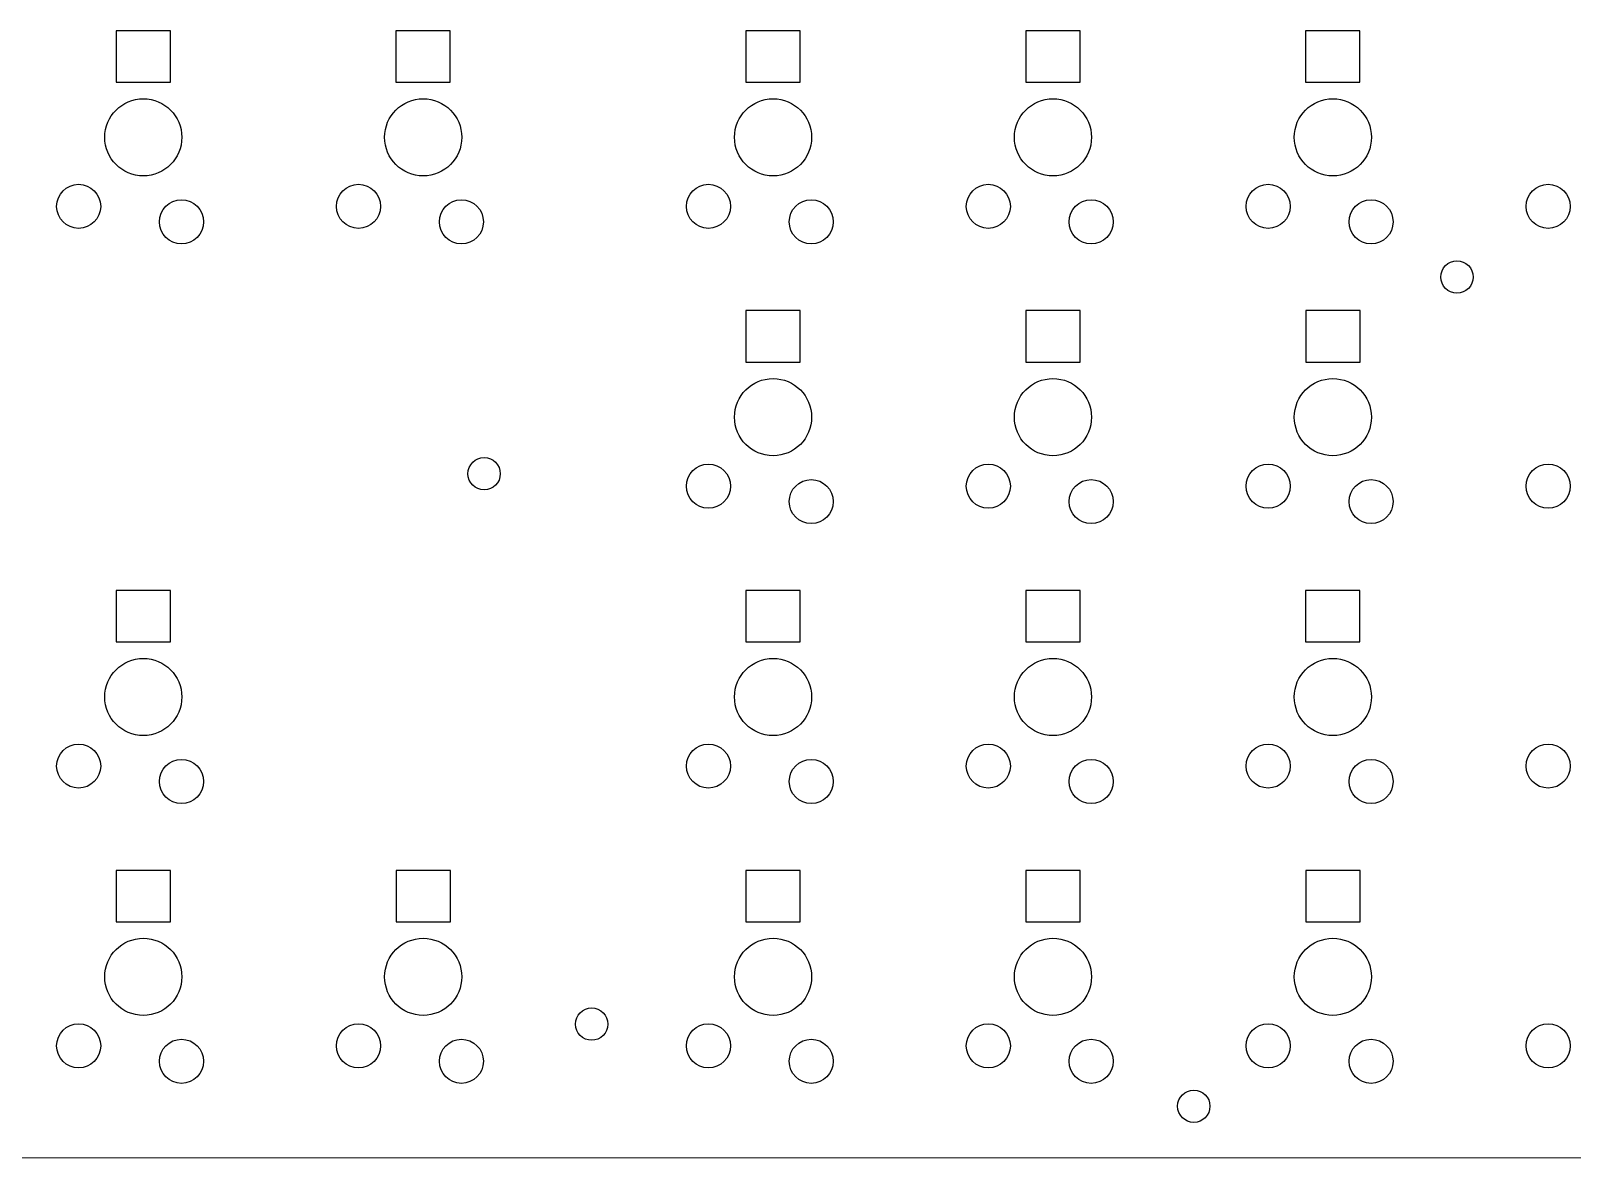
# Model space of a CAD drawing. Header units: millimetres. Extents: x 59 to 476, y -197 to -38.
# Drawn here: x 165 to 269.9, y -197.5 to -120.7 of the extents above; entities that cross this region are included whole.
import ezdxf

# ---------------------------------------------------------------- set-up
doc = ezdxf.new("R2010")
doc.units = ezdxf.units.MM
doc.layers.add('Part__Feature122', color=7, linetype='CONTINUOUS')

msp = doc.modelspace()

# ---------------------------------------------------------------- linework, layer by layer
at = {"layer": 'Part__Feature122'}
for p, q in [((170.792, -120.74), (170.792, -124.24)), ((174.493, -120.74), (170.792, -120.74)), ((170.792, -120.74, 1.6), (170.792, -124.24, 1.6)), ((174.493, -120.74, 1.6), (170.792, -120.74, 1.6)), ((170.792, -120.74), (170.792, -120.74, 1.6)), ((170.792, -120.74, 1.6), (170.792, -124.24, 1.6)), ((170.792, -120.74), (170.792, -124.24)), ((174.493, -120.74, 1.6), (170.792, -120.74, 1.6)), ((170.792, -120.74), (170.792, -120.74, 1.6)), ((174.493, -120.74), (170.792, -120.74)), ((174.493, -124.24), (174.493, -120.74)), ((174.493, -124.24, 1.6), (174.493, -120.74, 1.6)), ((174.493, -124.24, 1.6), (174.493, -120.74, 1.6)), ((174.493, -120.74), (174.493, -120.74, 1.6)), ((174.493, -124.24), (174.493, -120.74)), ((174.493, -120.74), (174.493, -120.74, 1.6)), ((189.843, -120.74), (189.843, -124.24)), ((193.542, -120.74), (189.843, -120.74)), ((189.843, -120.74, 1.6), (189.843, -124.24, 1.6)), ((193.542, -120.74, 1.6), (189.843, -120.74, 1.6)), ((189.843, -120.74), (189.843, -120.74, 1.6)), ((189.843, -120.74, 1.6), (189.843, -124.24, 1.6)), ((189.843, -120.74), (189.843, -124.24)), ((193.542, -120.74, 1.6), (189.843, -120.74, 1.6)), ((189.843, -120.74), (189.843, -120.74, 1.6)), ((193.542, -120.74), (189.843, -120.74)), ((193.542, -124.24), (193.542, -120.74)), ((193.542, -124.24, 1.6), (193.542, -120.74, 1.6)), ((193.542, -124.24, 1.6), (193.542, -120.74, 1.6)), ((193.542, -120.74), (193.542, -120.74, 1.6)), ((193.542, -124.24), (193.542, -120.74)), ((193.542, -120.74), (193.542, -120.74, 1.6)), ((213.655, -120.74), (213.655, -124.24)), ((217.355, -120.74), (213.655, -120.74)), ((213.655, -120.74, 1.6), (213.655, -124.24, 1.6)), ((217.355, -120.74, 1.6), (213.655, -120.74, 1.6)), ((213.655, -120.74), (213.655, -120.74, 1.6)), ((213.655, -120.74, 1.6), (213.655, -124.24, 1.6)), ((213.655, -120.74), (213.655, -124.24)), ((217.355, -120.74, 1.6), (213.655, -120.74, 1.6)), ((213.655, -120.74), (213.655, -120.74, 1.6)), ((217.355, -120.74), (213.655, -120.74)), ((217.355, -124.24), (217.355, -120.74)), ((217.355, -124.24, 1.6), (217.355, -120.74, 1.6)), ((217.355, -124.24, 1.6), (217.355, -120.74, 1.6)), ((217.355, -120.74), (217.355, -120.74, 1.6)), ((217.355, -124.24), (217.355, -120.74)), ((217.355, -120.74), (217.355, -120.74, 1.6)), ((232.705, -120.74), (232.705, -124.24)), ((236.405, -120.74), (232.705, -120.74)), ((232.705, -120.74, 1.6), (232.705, -124.24, 1.6)), ((236.405, -120.74, 1.6), (232.705, -120.74, 1.6)), ((232.705, -120.74), (232.705, -120.74, 1.6)), ((232.705, -120.74, 1.6), (232.705, -124.24, 1.6)), ((232.705, -120.74), (232.705, -124.24)), ((236.405, -120.74, 1.6), (232.705, -120.74, 1.6)), ((232.705, -120.74), (232.705, -120.74, 1.6)), ((236.405, -120.74), (232.705, -120.74)), ((236.405, -124.24), (236.405, -120.74)), ((236.405, -124.24, 1.6), (236.405, -120.74, 1.6)), ((236.405, -124.24, 1.6), (236.405, -120.74, 1.6)), ((236.405, -120.74), (236.405, -120.74, 1.6)), ((236.405, -124.24), (236.405, -120.74)), ((236.405, -120.74), (236.405, -120.74, 1.6)), ((251.755, -120.74), (251.755, -124.24)), ((255.455, -120.74), (251.755, -120.74)), ((251.755, -120.74, 1.6), (251.755, -124.24, 1.6)), ((255.455, -120.74, 1.6), (251.755, -120.74, 1.6)), ((251.755, -120.74), (251.755, -120.74, 1.6)), ((251.755, -120.74, 1.6), (251.755, -124.24, 1.6)), ((251.755, -120.74), (251.755, -124.24)), ((255.455, -120.74, 1.6), (251.755, -120.74, 1.6)), ((251.755, -120.74), (251.755, -120.74, 1.6)), ((255.455, -120.74), (251.755, -120.74)), ((255.455, -124.24), (255.455, -120.74)), ((255.455, -124.24, 1.6), (255.455, -120.74, 1.6)), ((255.455, -124.24, 1.6), (255.455, -120.74, 1.6)), ((255.455, -120.74), (255.455, -120.74, 1.6)), ((255.455, -124.24), (255.455, -120.74)), ((255.455, -120.74), (255.455, -120.74, 1.6)), ((170.792, -124.24), (174.493, -124.24)), ((170.792, -124.24, 1.6), (174.493, -124.24, 1.6)), ((170.792, -124.24), (170.792, -124.24, 1.6)), ((170.792, -124.24, 1.6), (174.493, -124.24, 1.6)), ((170.792, -124.24), (174.493, -124.24)), ((170.792, -124.24), (170.792, -124.24, 1.6)), ((174.493, -124.24), (174.493, -124.24, 1.6)), ((174.493, -124.24), (174.493, -124.24, 1.6)), ((189.843, -124.24), (193.542, -124.24)), ((189.843, -124.24, 1.6), (193.542, -124.24, 1.6)), ((189.843, -124.24), (189.843, -124.24, 1.6)), ((189.843, -124.24, 1.6), (193.542, -124.24, 1.6)), ((189.843, -124.24), (193.542, -124.24)), ((189.843, -124.24), (189.843, -124.24, 1.6)), ((193.542, -124.24), (193.542, -124.24, 1.6)), ((193.542, -124.24), (193.542, -124.24, 1.6)), ((213.655, -124.24), (217.355, -124.24)), ((213.655, -124.24, 1.6), (217.355, -124.24, 1.6)), ((213.655, -124.24), (213.655, -124.24, 1.6)), ((213.655, -124.24, 1.6), (217.355, -124.24, 1.6)), ((213.655, -124.24), (217.355, -124.24)), ((213.655, -124.24), (213.655, -124.24, 1.6)), ((217.355, -124.24), (217.355, -124.24, 1.6)), ((217.355, -124.24), (217.355, -124.24, 1.6)), ((232.705, -124.24), (236.405, -124.24)), ((232.705, -124.24, 1.6), (236.405, -124.24, 1.6)), ((232.705, -124.24), (232.705, -124.24, 1.6)), ((232.705, -124.24, 1.6), (236.405, -124.24, 1.6)), ((232.705, -124.24), (236.405, -124.24)), ((232.705, -124.24), (232.705, -124.24, 1.6)), ((236.405, -124.24), (236.405, -124.24, 1.6)), ((236.405, -124.24), (236.405, -124.24, 1.6)), ((251.755, -124.24), (255.455, -124.24)), ((251.755, -124.24, 1.6), (255.455, -124.24, 1.6)), ((251.755, -124.24), (251.755, -124.24, 1.6)), ((251.755, -124.24, 1.6), (255.455, -124.24, 1.6)), ((251.755, -124.24), (255.455, -124.24)), ((251.755, -124.24), (251.755, -124.24, 1.6)), ((255.455, -124.24), (255.455, -124.24, 1.6)), ((255.455, -124.24), (255.455, -124.24, 1.6)), ((172.648, -130.615), (172.648, -130.615, 1.6)), ((172.648, -130.615), (172.648, -130.615, 1.6)), ((191.697, -130.615), (191.697, -130.615, 1.6)), ((191.697, -130.615), (191.697, -130.615, 1.6)), ((215.51, -130.615), (215.51, -130.615, 1.6)), ((215.51, -130.615), (215.51, -130.615, 1.6)), ((234.56, -130.615), (234.56, -130.615, 1.6)), ((234.56, -130.615), (234.56, -130.615, 1.6)), ((253.61, -130.615), (253.61, -130.615, 1.6)), ((253.61, -130.615), (253.61, -130.615, 1.6)), ((168.248, -134.19), (168.248, -134.19, 1.6)), ((168.248, -134.19), (168.248, -134.19, 1.6)), ((187.298, -134.19), (187.298, -134.19, 1.6)), ((187.298, -134.19), (187.298, -134.19, 1.6)), ((211.11, -134.19), (211.11, -134.19, 1.6)), ((211.11, -134.19), (211.11, -134.19, 1.6)), ((230.16, -134.19), (230.16, -134.19, 1.6)), ((230.16, -134.19), (230.16, -134.19, 1.6)), ((249.21, -134.19), (249.21, -134.19, 1.6)), ((249.21, -134.19), (249.21, -134.19, 1.6)), ((268.26, -134.19), (268.26, -134.19, 1.6)), ((268.26, -134.19), (268.26, -134.19, 1.6)), ((175.248, -135.24), (175.248, -135.24, 1.6)), ((175.248, -135.24), (175.248, -135.24, 1.6)), ((194.298, -135.24), (194.298, -135.24, 1.6)), ((194.298, -135.24), (194.298, -135.24, 1.6)), ((218.11, -135.24), (218.11, -135.24, 1.6)), ((218.11, -135.24), (218.11, -135.24, 1.6)), ((237.16, -135.24), (237.16, -135.24, 1.6)), ((237.16, -135.24), (237.16, -135.24, 1.6)), ((256.21, -135.24), (256.21, -135.24, 1.6)), ((256.21, -135.24), (256.21, -135.24, 1.6)), ((262.055, -138.6), (262.055, -138.6, 1.6)), ((262.055, -138.6), (262.055, -138.6, 1.6)), ((213.665, -139.79), (213.665, -143.29)), ((217.365, -139.79), (213.665, -139.79)), ((213.665, -139.79, 1.6), (213.665, -143.29, 1.6)), ((217.365, -139.79, 1.6), (213.665, -139.79, 1.6)), ((213.665, -139.79), (213.665, -139.79, 1.6)), ((213.665, -139.79, 1.6), (213.665, -143.29, 1.6)), ((213.665, -139.79), (213.665, -143.29)), ((217.365, -139.79, 1.6), (213.665, -139.79, 1.6)), ((213.665, -139.79), (213.665, -139.79, 1.6)), ((217.365, -139.79), (213.665, -139.79)), ((217.365, -143.29), (217.365, -139.79)), ((217.365, -143.29, 1.6), (217.365, -139.79, 1.6)), ((217.365, -143.29, 1.6), (217.365, -139.79, 1.6)), ((217.365, -139.79), (217.365, -139.79, 1.6)), ((217.365, -143.29), (217.365, -139.79)), ((217.365, -139.79), (217.365, -139.79, 1.6)), ((232.715, -139.79), (232.715, -143.29)), ((236.415, -139.79), (232.715, -139.79)), ((232.715, -139.79, 1.6), (232.715, -143.29, 1.6)), ((236.415, -139.79, 1.6), (232.715, -139.79, 1.6)), ((232.715, -139.79), (232.715, -139.79, 1.6)), ((232.715, -139.79, 1.6), (232.715, -143.29, 1.6)), ((232.715, -139.79), (232.715, -143.29)), ((236.415, -139.79, 1.6), (232.715, -139.79, 1.6)), ((232.715, -139.79), (232.715, -139.79, 1.6)), ((236.415, -139.79), (232.715, -139.79)), ((236.415, -143.29), (236.415, -139.79)), ((236.415, -143.29, 1.6), (236.415, -139.79, 1.6)), ((236.415, -143.29, 1.6), (236.415, -139.79, 1.6)), ((236.415, -139.79), (236.415, -139.79, 1.6)), ((236.415, -143.29), (236.415, -139.79)), ((236.415, -139.79), (236.415, -139.79, 1.6)), ((251.765, -139.79), (251.765, -143.29)), ((255.465, -139.79), (251.765, -139.79)), ((251.765, -139.79, 1.6), (251.765, -143.29, 1.6)), ((255.465, -139.79, 1.6), (251.765, -139.79, 1.6)), ((251.765, -139.79), (251.765, -139.79, 1.6)), ((251.765, -139.79, 1.6), (251.765, -143.29, 1.6)), ((251.765, -139.79), (251.765, -143.29)), ((255.465, -139.79, 1.6), (251.765, -139.79, 1.6)), ((251.765, -139.79), (251.765, -139.79, 1.6)), ((255.465, -139.79), (251.765, -139.79)), ((255.465, -143.29), (255.465, -139.79)), ((255.465, -143.29, 1.6), (255.465, -139.79, 1.6)), ((255.465, -143.29, 1.6), (255.465, -139.79, 1.6)), ((255.465, -139.79), (255.465, -139.79, 1.6)), ((255.465, -143.29), (255.465, -139.79)), ((255.465, -139.79), (255.465, -139.79, 1.6)), ((213.665, -143.29), (217.365, -143.29)), ((213.665, -143.29, 1.6), (217.365, -143.29, 1.6)), ((213.665, -143.29), (213.665, -143.29, 1.6)), ((213.665, -143.29, 1.6), (217.365, -143.29, 1.6)), ((213.665, -143.29), (217.365, -143.29)), ((213.665, -143.29), (213.665, -143.29, 1.6)), ((217.365, -143.29), (217.365, -143.29, 1.6)), ((217.365, -143.29), (217.365, -143.29, 1.6)), ((232.715, -143.29), (236.415, -143.29)), ((232.715, -143.29, 1.6), (236.415, -143.29, 1.6)), ((232.715, -143.29), (232.715, -143.29, 1.6)), ((232.715, -143.29, 1.6), (236.415, -143.29, 1.6)), ((232.715, -143.29), (236.415, -143.29)), ((232.715, -143.29), (232.715, -143.29, 1.6)), ((236.415, -143.29), (236.415, -143.29, 1.6)), ((236.415, -143.29), (236.415, -143.29, 1.6)), ((251.765, -143.29), (255.465, -143.29)), ((251.765, -143.29, 1.6), (255.465, -143.29, 1.6)), ((251.765, -143.29), (251.765, -143.29, 1.6)), ((251.765, -143.29, 1.6), (255.465, -143.29, 1.6)), ((251.765, -143.29), (255.465, -143.29)), ((251.765, -143.29), (251.765, -143.29, 1.6)), ((255.465, -143.29), (255.465, -143.29, 1.6)), ((255.465, -143.29), (255.465, -143.29, 1.6)), ((215.51, -149.665), (215.51, -149.665, 1.6)), ((215.51, -149.665), (215.51, -149.665, 1.6)), ((234.56, -149.665), (234.56, -149.665, 1.6)), ((234.56, -149.665), (234.56, -149.665, 1.6)), ((253.61, -149.665), (253.61, -149.665, 1.6)), ((253.61, -149.665), (253.61, -149.665, 1.6)), ((195.845, -151.99), (195.845, -151.99, 1.6)), ((195.845, -151.99), (195.845, -151.99, 1.6)), ((211.11, -153.24), (211.11, -153.24, 1.6)), ((211.11, -153.24), (211.11, -153.24, 1.6)), ((230.16, -153.24), (230.16, -153.24, 1.6)), ((230.16, -153.24), (230.16, -153.24, 1.6)), ((249.21, -153.24), (249.21, -153.24, 1.6)), ((249.21, -153.24), (249.21, -153.24, 1.6)), ((268.26, -153.24), (268.26, -153.24, 1.6)), ((268.26, -153.24), (268.26, -153.24, 1.6)), ((218.11, -154.29), (218.11, -154.29, 1.6)), ((218.11, -154.29), (218.11, -154.29, 1.6)), ((237.16, -154.29), (237.16, -154.29, 1.6)), ((237.16, -154.29), (237.16, -154.29, 1.6)), ((256.21, -154.29), (256.21, -154.29, 1.6)), ((256.21, -154.29), (256.21, -154.29, 1.6)), ((170.792, -158.84), (170.792, -162.34)), ((174.493, -158.84), (170.792, -158.84)), ((170.792, -158.84, 1.6), (170.792, -162.34, 1.6)), ((174.493, -158.84, 1.6), (170.792, -158.84, 1.6)), ((170.792, -158.84), (170.792, -158.84, 1.6)), ((170.792, -158.84, 1.6), (170.792, -162.34, 1.6)), ((170.792, -158.84), (170.792, -162.34)), ((174.493, -158.84, 1.6), (170.792, -158.84, 1.6)), ((170.792, -158.84), (170.792, -158.84, 1.6)), ((174.493, -158.84), (170.792, -158.84)), ((174.493, -162.34), (174.493, -158.84)), ((174.493, -162.34, 1.6), (174.493, -158.84, 1.6)), ((174.493, -162.34, 1.6), (174.493, -158.84, 1.6)), ((174.493, -158.84), (174.493, -158.84, 1.6)), ((174.493, -162.34), (174.493, -158.84)), ((174.493, -158.84), (174.493, -158.84, 1.6)), ((213.655, -158.84), (213.655, -162.34)), ((217.355, -158.84), (213.655, -158.84)), ((213.655, -158.84, 1.6), (213.655, -162.34, 1.6)), ((217.355, -158.84, 1.6), (213.655, -158.84, 1.6)), ((213.655, -158.84), (213.655, -158.84, 1.6)), ((213.655, -158.84, 1.6), (213.655, -162.34, 1.6)), ((213.655, -158.84), (213.655, -162.34)), ((217.355, -158.84, 1.6), (213.655, -158.84, 1.6)), ((213.655, -158.84), (213.655, -158.84, 1.6)), ((217.355, -158.84), (213.655, -158.84)), ((217.355, -162.34), (217.355, -158.84)), ((217.355, -162.34, 1.6), (217.355, -158.84, 1.6)), ((217.355, -162.34, 1.6), (217.355, -158.84, 1.6)), ((217.355, -158.84), (217.355, -158.84, 1.6)), ((217.355, -162.34), (217.355, -158.84)), ((217.355, -158.84), (217.355, -158.84, 1.6)), ((232.705, -158.84), (232.705, -162.34)), ((236.405, -158.84), (232.705, -158.84)), ((232.705, -158.84, 1.6), (232.705, -162.34, 1.6)), ((236.405, -158.84, 1.6), (232.705, -158.84, 1.6)), ((232.705, -158.84), (232.705, -158.84, 1.6)), ((232.705, -158.84, 1.6), (232.705, -162.34, 1.6)), ((232.705, -158.84), (232.705, -162.34)), ((236.405, -158.84, 1.6), (232.705, -158.84, 1.6)), ((232.705, -158.84), (232.705, -158.84, 1.6)), ((236.405, -158.84), (232.705, -158.84)), ((236.405, -162.34), (236.405, -158.84)), ((236.405, -162.34, 1.6), (236.405, -158.84, 1.6)), ((236.405, -162.34, 1.6), (236.405, -158.84, 1.6)), ((236.405, -158.84), (236.405, -158.84, 1.6)), ((236.405, -162.34), (236.405, -158.84)), ((236.405, -158.84), (236.405, -158.84, 1.6)), ((251.755, -158.84), (251.755, -162.34)), ((255.455, -158.84), (251.755, -158.84)), ((251.755, -158.84, 1.6), (251.755, -162.34, 1.6)), ((255.455, -158.84, 1.6), (251.755, -158.84, 1.6)), ((251.755, -158.84), (251.755, -158.84, 1.6)), ((251.755, -158.84, 1.6), (251.755, -162.34, 1.6)), ((251.755, -158.84), (251.755, -162.34)), ((255.455, -158.84, 1.6), (251.755, -158.84, 1.6)), ((251.755, -158.84), (251.755, -158.84, 1.6)), ((255.455, -158.84), (251.755, -158.84)), ((255.455, -162.34), (255.455, -158.84)), ((255.455, -162.34, 1.6), (255.455, -158.84, 1.6)), ((255.455, -162.34, 1.6), (255.455, -158.84, 1.6)), ((255.455, -158.84), (255.455, -158.84, 1.6)), ((255.455, -162.34), (255.455, -158.84)), ((255.455, -158.84), (255.455, -158.84, 1.6)), ((170.792, -162.34), (174.493, -162.34)), ((170.792, -162.34, 1.6), (174.493, -162.34, 1.6)), ((170.792, -162.34), (170.792, -162.34, 1.6)), ((170.792, -162.34, 1.6), (174.493, -162.34, 1.6)), ((170.792, -162.34), (174.493, -162.34)), ((170.792, -162.34), (170.792, -162.34, 1.6)), ((174.493, -162.34), (174.493, -162.34, 1.6)), ((174.493, -162.34), (174.493, -162.34, 1.6)), ((213.655, -162.34), (217.355, -162.34)), ((213.655, -162.34, 1.6), (217.355, -162.34, 1.6)), ((213.655, -162.34), (213.655, -162.34, 1.6)), ((213.655, -162.34, 1.6), (217.355, -162.34, 1.6)), ((213.655, -162.34), (217.355, -162.34)), ((213.655, -162.34), (213.655, -162.34, 1.6)), ((217.355, -162.34), (217.355, -162.34, 1.6)), ((217.355, -162.34), (217.355, -162.34, 1.6)), ((232.705, -162.34), (236.405, -162.34)), ((232.705, -162.34, 1.6), (236.405, -162.34, 1.6)), ((232.705, -162.34), (232.705, -162.34, 1.6)), ((232.705, -162.34, 1.6), (236.405, -162.34, 1.6)), ((232.705, -162.34), (236.405, -162.34)), ((232.705, -162.34), (232.705, -162.34, 1.6)), ((236.405, -162.34), (236.405, -162.34, 1.6)), ((236.405, -162.34), (236.405, -162.34, 1.6)), ((251.755, -162.34), (255.455, -162.34)), ((251.755, -162.34, 1.6), (255.455, -162.34, 1.6)), ((251.755, -162.34), (251.755, -162.34, 1.6)), ((251.755, -162.34, 1.6), (255.455, -162.34, 1.6)), ((251.755, -162.34), (255.455, -162.34)), ((251.755, -162.34), (251.755, -162.34, 1.6)), ((255.455, -162.34), (255.455, -162.34, 1.6)), ((255.455, -162.34), (255.455, -162.34, 1.6)), ((172.648, -168.715), (172.648, -168.715, 1.6)), ((172.648, -168.715), (172.648, -168.715, 1.6)), ((215.51, -168.715), (215.51, -168.715, 1.6)), ((215.51, -168.715), (215.51, -168.715, 1.6)), ((234.56, -168.715), (234.56, -168.715, 1.6)), ((234.56, -168.715), (234.56, -168.715, 1.6)), ((253.61, -168.715), (253.61, -168.715, 1.6)), ((253.61, -168.715), (253.61, -168.715, 1.6)), ((168.248, -172.29), (168.248, -172.29, 1.6)), ((168.248, -172.29), (168.248, -172.29, 1.6)), ((211.11, -172.29), (211.11, -172.29, 1.6)), ((211.11, -172.29), (211.11, -172.29, 1.6)), ((230.16, -172.29), (230.16, -172.29, 1.6)), ((230.16, -172.29), (230.16, -172.29, 1.6)), ((249.21, -172.29), (249.21, -172.29, 1.6)), ((249.21, -172.29), (249.21, -172.29, 1.6)), ((268.26, -172.29), (268.26, -172.29, 1.6)), ((268.26, -172.29), (268.26, -172.29, 1.6)), ((175.248, -173.34), (175.248, -173.34, 1.6)), ((175.248, -173.34), (175.248, -173.34, 1.6)), ((218.11, -173.34), (218.11, -173.34, 1.6)), ((218.11, -173.34), (218.11, -173.34, 1.6)), ((237.16, -173.34), (237.16, -173.34, 1.6)), ((237.16, -173.34), (237.16, -173.34, 1.6)), ((256.21, -173.34), (256.21, -173.34, 1.6)), ((256.21, -173.34), (256.21, -173.34, 1.6)), ((170.803, -177.89), (170.803, -181.39)), ((174.502, -177.89), (170.803, -177.89)), ((170.803, -177.89, 1.6), (170.803, -181.39, 1.6)), ((174.502, -177.89, 1.6), (170.803, -177.89, 1.6)), ((170.803, -177.89), (170.803, -177.89, 1.6)), ((170.803, -177.89, 1.6), (170.803, -181.39, 1.6)), ((170.803, -177.89), (170.803, -181.39)), ((174.502, -177.89, 1.6), (170.803, -177.89, 1.6)), ((170.803, -177.89), (170.803, -177.89, 1.6)), ((174.502, -177.89), (170.803, -177.89)), ((174.502, -181.39), (174.502, -177.89)), ((174.502, -181.39, 1.6), (174.502, -177.89, 1.6)), ((174.502, -181.39, 1.6), (174.502, -177.89, 1.6)), ((174.502, -177.89), (174.502, -177.89, 1.6)), ((174.502, -181.39), (174.502, -177.89)), ((174.502, -177.89), (174.502, -177.89, 1.6)), ((189.852, -177.89), (189.852, -181.39)), ((193.553, -177.89), (189.852, -177.89)), ((189.852, -177.89, 1.6), (189.852, -181.39, 1.6)), ((193.553, -177.89, 1.6), (189.852, -177.89, 1.6)), ((189.852, -177.89), (189.852, -177.89, 1.6)), ((189.852, -177.89, 1.6), (189.852, -181.39, 1.6)), ((189.852, -177.89), (189.852, -181.39)), ((193.553, -177.89, 1.6), (189.852, -177.89, 1.6)), ((189.852, -177.89), (189.852, -177.89, 1.6)), ((193.553, -177.89), (189.852, -177.89)), ((193.553, -181.39), (193.553, -177.89)), ((193.553, -181.39, 1.6), (193.553, -177.89, 1.6)), ((193.553, -181.39, 1.6), (193.553, -177.89, 1.6)), ((193.553, -177.89), (193.553, -177.89, 1.6)), ((193.553, -181.39), (193.553, -177.89)), ((193.553, -177.89), (193.553, -177.89, 1.6)), ((213.665, -177.89), (213.665, -181.39)), ((217.365, -177.89), (213.665, -177.89)), ((213.665, -177.89, 1.6), (213.665, -181.39, 1.6)), ((217.365, -177.89, 1.6), (213.665, -177.89, 1.6)), ((213.665, -177.89), (213.665, -177.89, 1.6)), ((213.665, -177.89, 1.6), (213.665, -181.39, 1.6)), ((213.665, -177.89), (213.665, -181.39)), ((217.365, -177.89, 1.6), (213.665, -177.89, 1.6)), ((213.665, -177.89), (213.665, -177.89, 1.6)), ((217.365, -177.89), (213.665, -177.89)), ((217.365, -181.39), (217.365, -177.89)), ((217.365, -181.39, 1.6), (217.365, -177.89, 1.6)), ((217.365, -181.39, 1.6), (217.365, -177.89, 1.6)), ((217.365, -177.89), (217.365, -177.89, 1.6)), ((217.365, -181.39), (217.365, -177.89)), ((217.365, -177.89), (217.365, -177.89, 1.6)), ((232.715, -177.89), (232.715, -181.39)), ((236.415, -177.89), (232.715, -177.89)), ((232.715, -177.89, 1.6), (232.715, -181.39, 1.6)), ((236.415, -177.89, 1.6), (232.715, -177.89, 1.6)), ((232.715, -177.89), (232.715, -177.89, 1.6)), ((232.715, -177.89, 1.6), (232.715, -181.39, 1.6)), ((232.715, -177.89), (232.715, -181.39)), ((236.415, -177.89, 1.6), (232.715, -177.89, 1.6)), ((232.715, -177.89), (232.715, -177.89, 1.6)), ((236.415, -177.89), (232.715, -177.89)), ((236.415, -181.39), (236.415, -177.89)), ((236.415, -181.39, 1.6), (236.415, -177.89, 1.6)), ((236.415, -181.39, 1.6), (236.415, -177.89, 1.6)), ((236.415, -177.89), (236.415, -177.89, 1.6)), ((236.415, -181.39), (236.415, -177.89)), ((236.415, -177.89), (236.415, -177.89, 1.6)), ((251.765, -177.89), (251.765, -181.39)), ((255.465, -177.89), (251.765, -177.89)), ((251.765, -177.89, 1.6), (251.765, -181.39, 1.6)), ((255.465, -177.89, 1.6), (251.765, -177.89, 1.6)), ((251.765, -177.89), (251.765, -177.89, 1.6)), ((251.765, -177.89, 1.6), (251.765, -181.39, 1.6)), ((251.765, -177.89), (251.765, -181.39)), ((255.465, -177.89, 1.6), (251.765, -177.89, 1.6)), ((251.765, -177.89), (251.765, -177.89, 1.6)), ((255.465, -177.89), (251.765, -177.89)), ((255.465, -181.39), (255.465, -177.89)), ((255.465, -181.39, 1.6), (255.465, -177.89, 1.6)), ((255.465, -181.39, 1.6), (255.465, -177.89, 1.6)), ((255.465, -177.89), (255.465, -177.89, 1.6)), ((255.465, -181.39), (255.465, -177.89)), ((255.465, -177.89), (255.465, -177.89, 1.6)), ((170.803, -181.39), (174.502, -181.39)), ((170.803, -181.39, 1.6), (174.502, -181.39, 1.6)), ((170.803, -181.39), (170.803, -181.39, 1.6)), ((170.803, -181.39, 1.6), (174.502, -181.39, 1.6)), ((170.803, -181.39), (174.502, -181.39)), ((170.803, -181.39), (170.803, -181.39, 1.6)), ((174.502, -181.39), (174.502, -181.39, 1.6)), ((174.502, -181.39), (174.502, -181.39, 1.6)), ((189.852, -181.39), (193.553, -181.39)), ((189.852, -181.39, 1.6), (193.553, -181.39, 1.6)), ((189.852, -181.39), (189.852, -181.39, 1.6)), ((189.852, -181.39, 1.6), (193.553, -181.39, 1.6)), ((189.852, -181.39), (193.553, -181.39)), ((189.852, -181.39), (189.852, -181.39, 1.6)), ((193.553, -181.39), (193.553, -181.39, 1.6)), ((193.553, -181.39), (193.553, -181.39, 1.6)), ((213.665, -181.39), (217.365, -181.39)), ((213.665, -181.39, 1.6), (217.365, -181.39, 1.6)), ((213.665, -181.39), (213.665, -181.39, 1.6)), ((213.665, -181.39, 1.6), (217.365, -181.39, 1.6)), ((213.665, -181.39), (217.365, -181.39)), ((213.665, -181.39), (213.665, -181.39, 1.6)), ((217.365, -181.39), (217.365, -181.39, 1.6)), ((217.365, -181.39), (217.365, -181.39, 1.6)), ((232.715, -181.39), (236.415, -181.39)), ((232.715, -181.39, 1.6), (236.415, -181.39, 1.6)), ((232.715, -181.39), (232.715, -181.39, 1.6)), ((232.715, -181.39, 1.6), (236.415, -181.39, 1.6)), ((232.715, -181.39), (236.415, -181.39)), ((232.715, -181.39), (232.715, -181.39, 1.6)), ((236.415, -181.39), (236.415, -181.39, 1.6)), ((236.415, -181.39), (236.415, -181.39, 1.6)), ((251.765, -181.39), (255.465, -181.39)), ((251.765, -181.39, 1.6), (255.465, -181.39, 1.6)), ((251.765, -181.39), (251.765, -181.39, 1.6)), ((251.765, -181.39, 1.6), (255.465, -181.39, 1.6)), ((251.765, -181.39), (255.465, -181.39)), ((251.765, -181.39), (251.765, -181.39, 1.6)), ((255.465, -181.39), (255.465, -181.39, 1.6)), ((255.465, -181.39), (255.465, -181.39, 1.6)), ((172.648, -187.765), (172.648, -187.765, 1.6)), ((172.648, -187.765), (172.648, -187.765, 1.6)), ((191.697, -187.765), (191.697, -187.765, 1.6)), ((191.697, -187.765), (191.697, -187.765, 1.6)), ((215.51, -187.765), (215.51, -187.765, 1.6)), ((215.51, -187.765), (215.51, -187.765, 1.6)), ((234.56, -187.765), (234.56, -187.765, 1.6)), ((234.56, -187.765), (234.56, -187.765, 1.6)), ((253.61, -187.765), (253.61, -187.765, 1.6)), ((253.61, -187.765), (253.61, -187.765, 1.6)), ((203.165, -189.46), (203.165, -189.46, 1.6)), ((203.165, -189.46), (203.165, -189.46, 1.6)), ((168.248, -191.34), (168.248, -191.34, 1.6)), ((168.248, -191.34), (168.248, -191.34, 1.6)), ((187.298, -191.34), (187.298, -191.34, 1.6)), ((187.298, -191.34), (187.298, -191.34, 1.6)), ((211.11, -191.34), (211.11, -191.34, 1.6)), ((211.11, -191.34), (211.11, -191.34, 1.6)), ((230.16, -191.34), (230.16, -191.34, 1.6)), ((230.16, -191.34), (230.16, -191.34, 1.6)), ((249.21, -191.34), (249.21, -191.34, 1.6)), ((249.21, -191.34), (249.21, -191.34, 1.6)), ((268.26, -191.34), (268.26, -191.34, 1.6)), ((268.26, -191.34), (268.26, -191.34, 1.6)), ((175.248, -192.39), (175.248, -192.39, 1.6)), ((175.248, -192.39), (175.248, -192.39, 1.6)), ((194.298, -192.39), (194.298, -192.39, 1.6)), ((194.298, -192.39), (194.298, -192.39, 1.6)), ((218.11, -192.39), (218.11, -192.39, 1.6)), ((218.11, -192.39), (218.11, -192.39, 1.6)), ((237.16, -192.39), (237.16, -192.39, 1.6)), ((237.16, -192.39), (237.16, -192.39, 1.6)), ((256.21, -192.39), (256.21, -192.39, 1.6)), ((256.21, -192.39), (256.21, -192.39, 1.6)), ((244.145, -195.05), (244.145, -195.05, 1.6)), ((244.145, -195.05), (244.145, -195.05, 1.6)), ((445.799, -197.46), (62.7176, -197.485)), ((445.799, -197.46, 1.6), (62.7176, -197.485, 1.6)), ((445.799, -197.46, 1.6), (62.7176, -197.485, 1.6)), ((445.799, -197.46), (62.7176, -197.485))]:
    msp.add_line(p, q, dxfattribs=at)
for centre, radius in [((172.648, -127.99), 2.625), ((172.648, -127.99), 2.625), ((172.648, -127.99), 2.625), ((172.648, -127.99), 2.625), ((191.697, -127.99), 2.625), ((191.697, -127.99), 2.625), ((191.697, -127.99), 2.625), ((191.697, -127.99), 2.625), ((215.51, -127.99), 2.625), ((215.51, -127.99), 2.625), ((215.51, -127.99), 2.625), ((215.51, -127.99), 2.625), ((234.56, -127.99), 2.625), ((234.56, -127.99), 2.625), ((234.56, -127.99), 2.625), ((234.56, -127.99), 2.625), ((253.61, -127.99), 2.625), ((253.61, -127.99), 2.625), ((253.61, -127.99), 2.625), ((253.61, -127.99), 2.625), ((168.248, -132.69), 1.5), ((168.248, -132.69), 1.5), ((168.248, -132.69), 1.5), ((168.248, -132.69), 1.5), ((187.298, -132.69), 1.5), ((187.298, -132.69), 1.5), ((187.298, -132.69), 1.5), ((187.298, -132.69), 1.5), ((211.11, -132.69), 1.5), ((211.11, -132.69), 1.5), ((211.11, -132.69), 1.5), ((211.11, -132.69), 1.5), ((230.16, -132.69), 1.5), ((230.16, -132.69), 1.5), ((230.16, -132.69), 1.5), ((230.16, -132.69), 1.5), ((249.21, -132.69), 1.5), ((249.21, -132.69), 1.5), ((249.21, -132.69), 1.5), ((249.21, -132.69), 1.5), ((268.26, -132.69), 1.5), ((268.26, -132.69), 1.5), ((268.26, -132.69), 1.5), ((268.26, -132.69), 1.5), ((175.248, -133.74), 1.5), ((175.248, -133.74), 1.5), ((175.248, -133.74), 1.5), ((175.248, -133.74), 1.5), ((194.298, -133.74), 1.5), ((194.298, -133.74), 1.5), ((194.298, -133.74), 1.5), ((194.298, -133.74), 1.5), ((218.11, -133.74), 1.5), ((218.11, -133.74), 1.5), ((218.11, -133.74), 1.5), ((218.11, -133.74), 1.5), ((237.16, -133.74), 1.5), ((237.16, -133.74), 1.5), ((237.16, -133.74), 1.5), ((237.16, -133.74), 1.5), ((256.21, -133.74), 1.5), ((256.21, -133.74), 1.5), ((256.21, -133.74), 1.5), ((256.21, -133.74), 1.5), ((262.055, -137.5), 1.1), ((262.055, -137.5), 1.1), ((262.055, -137.5), 1.1), ((262.055, -137.5), 1.1), ((215.51, -147.04), 2.625), ((215.51, -147.04), 2.625), ((215.51, -147.04), 2.625), ((215.51, -147.04), 2.625), ((234.56, -147.04), 2.625), ((234.56, -147.04), 2.625), ((234.56, -147.04), 2.625), ((234.56, -147.04), 2.625), ((253.61, -147.04), 2.625), ((253.61, -147.04), 2.625), ((253.61, -147.04), 2.625), ((253.61, -147.04), 2.625), ((195.845, -150.89), 1.1), ((195.845, -150.89), 1.1), ((195.845, -150.89), 1.1), ((195.845, -150.89), 1.1), ((211.11, -151.74), 1.5), ((211.11, -151.74), 1.5), ((211.11, -151.74), 1.5), ((211.11, -151.74), 1.5), ((230.16, -151.74), 1.5), ((230.16, -151.74), 1.5), ((230.16, -151.74), 1.5), ((230.16, -151.74), 1.5), ((249.21, -151.74), 1.5), ((249.21, -151.74), 1.5), ((249.21, -151.74), 1.5), ((249.21, -151.74), 1.5), ((268.26, -151.74), 1.5), ((268.26, -151.74), 1.5), ((268.26, -151.74), 1.5), ((268.26, -151.74), 1.5), ((218.11, -152.79), 1.5), ((218.11, -152.79), 1.5), ((218.11, -152.79), 1.5), ((218.11, -152.79), 1.5), ((237.16, -152.79), 1.5), ((237.16, -152.79), 1.5), ((237.16, -152.79), 1.5), ((237.16, -152.79), 1.5), ((256.21, -152.79), 1.5), ((256.21, -152.79), 1.5), ((256.21, -152.79), 1.5), ((256.21, -152.79), 1.5), ((172.648, -166.09), 2.625), ((172.648, -166.09), 2.625), ((172.648, -166.09), 2.625), ((172.648, -166.09), 2.625), ((215.51, -166.09), 2.625), ((215.51, -166.09), 2.625), ((215.51, -166.09), 2.625), ((215.51, -166.09), 2.625), ((234.56, -166.09), 2.625), ((234.56, -166.09), 2.625), ((234.56, -166.09), 2.625), ((234.56, -166.09), 2.625), ((253.61, -166.09), 2.625), ((253.61, -166.09), 2.625), ((253.61, -166.09), 2.625), ((253.61, -166.09), 2.625), ((168.248, -170.79), 1.5), ((168.248, -170.79), 1.5), ((168.248, -170.79), 1.5), ((168.248, -170.79), 1.5), ((211.11, -170.79), 1.5), ((211.11, -170.79), 1.5), ((211.11, -170.79), 1.5), ((211.11, -170.79), 1.5), ((230.16, -170.79), 1.5), ((230.16, -170.79), 1.5), ((230.16, -170.79), 1.5), ((230.16, -170.79), 1.5), ((249.21, -170.79), 1.5), ((249.21, -170.79), 1.5), ((249.21, -170.79), 1.5), ((249.21, -170.79), 1.5), ((268.26, -170.79), 1.5), ((268.26, -170.79), 1.5), ((268.26, -170.79), 1.5), ((268.26, -170.79), 1.5), ((175.248, -171.84), 1.5), ((175.248, -171.84), 1.5), ((175.248, -171.84), 1.5), ((175.248, -171.84), 1.5), ((218.11, -171.84), 1.5), ((218.11, -171.84), 1.5), ((218.11, -171.84), 1.5), ((218.11, -171.84), 1.5), ((237.16, -171.84), 1.5), ((237.16, -171.84), 1.5), ((237.16, -171.84), 1.5), ((237.16, -171.84), 1.5), ((256.21, -171.84), 1.5), ((256.21, -171.84), 1.5), ((256.21, -171.84), 1.5), ((256.21, -171.84), 1.5), ((172.648, -185.14), 2.625), ((172.648, -185.14), 2.625), ((172.648, -185.14), 2.625), ((172.648, -185.14), 2.625), ((191.697, -185.14), 2.625), ((191.697, -185.14), 2.625), ((191.697, -185.14), 2.625), ((191.697, -185.14), 2.625), ((215.51, -185.14), 2.625), ((215.51, -185.14), 2.625), ((215.51, -185.14), 2.625), ((215.51, -185.14), 2.625), ((234.56, -185.14), 2.625), ((234.56, -185.14), 2.625), ((234.56, -185.14), 2.625), ((234.56, -185.14), 2.625), ((253.61, -185.14), 2.625), ((253.61, -185.14), 2.625), ((253.61, -185.14), 2.625), ((253.61, -185.14), 2.625), ((203.165, -188.36), 1.1), ((203.165, -188.36), 1.1), ((203.165, -188.36), 1.1), ((203.165, -188.36), 1.1), ((168.248, -189.84), 1.5), ((168.248, -189.84), 1.5), ((168.248, -189.84), 1.5), ((168.248, -189.84), 1.5), ((187.298, -189.84), 1.5), ((187.298, -189.84), 1.5), ((187.298, -189.84), 1.5), ((187.298, -189.84), 1.5), ((211.11, -189.84), 1.5), ((211.11, -189.84), 1.5), ((211.11, -189.84), 1.5), ((211.11, -189.84), 1.5), ((230.16, -189.84), 1.5), ((230.16, -189.84), 1.5), ((230.16, -189.84), 1.5), ((230.16, -189.84), 1.5), ((249.21, -189.84), 1.5), ((249.21, -189.84), 1.5), ((249.21, -189.84), 1.5), ((249.21, -189.84), 1.5), ((268.26, -189.84), 1.5), ((268.26, -189.84), 1.5), ((268.26, -189.84), 1.5), ((268.26, -189.84), 1.5), ((175.248, -190.89), 1.5), ((175.248, -190.89), 1.5), ((175.248, -190.89), 1.5), ((175.248, -190.89), 1.5), ((194.298, -190.89), 1.5), ((194.298, -190.89), 1.5), ((194.298, -190.89), 1.5), ((194.298, -190.89), 1.5), ((218.11, -190.89), 1.5), ((218.11, -190.89), 1.5), ((218.11, -190.89), 1.5), ((218.11, -190.89), 1.5), ((237.16, -190.89), 1.5), ((237.16, -190.89), 1.5), ((237.16, -190.89), 1.5), ((237.16, -190.89), 1.5), ((256.21, -190.89), 1.5), ((256.21, -190.89), 1.5), ((256.21, -190.89), 1.5), ((256.21, -190.89), 1.5), ((244.145, -193.95), 1.1), ((244.145, -193.95), 1.1), ((244.145, -193.95), 1.1), ((244.145, -193.95), 1.1)]:
    msp.add_circle(centre, radius, dxfattribs=at)

doc.saveas('drawing.dxf')
